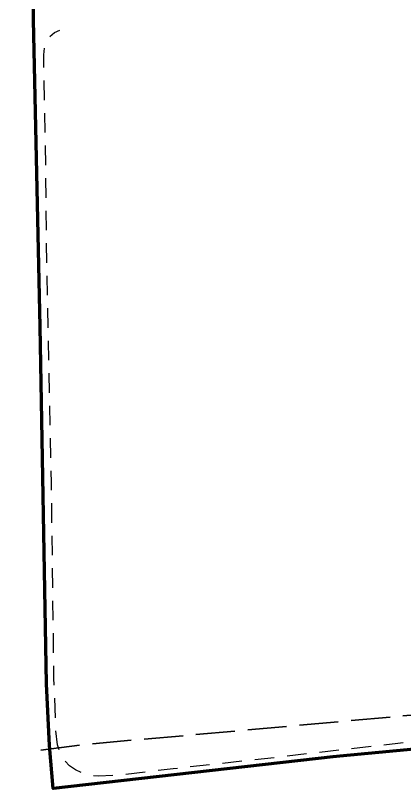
# Model space of a CAD drawing. Header units: metres. Extents: x -12 to 120691, y -61 to 6149382.
# Drawn here: x 118466.1 to 118585.9, y 6147895.3 to 6148133.1 of the extents above; entities that cross this region are included whole.
import ezdxf

# ---------------------------------------------------------------- set-up
doc = ezdxf.new("R2010")
doc.units = ezdxf.units.M
for name, pattern in [('Annan_avgränsning_körbana', [10, 6, -4]), ('Annan_gräns', [0]), ('Fastighetsgräns', [16, 12, -4])]:
    doc.linetypes.add(name, pattern=pattern)
for name, color, linetype, lineweight in [('FASTGR_LINE', 7, 'Fastighetsgräns', 35), ('KÖRBANK_LINE', 9, 'Annan_avgränsning_körbana', 25), ('RÄTTIGR_LINE', 9, 'Annan_gräns', 70)]:
    doc.layers.add(name, color=color, linetype=linetype, lineweight=lineweight)

msp = doc.modelspace()

# ---------------------------------------------------------------- linework, layer by layer
at = {"layer": 'FASTGR_LINE', "flags": 128}
msp.add_lwpolyline([(118473.895, 6147907.094), (118487.04, 6147908.81), (118671.482, 6147925.356), (118694.855, 6147946.055)], dxfattribs=at)
at = {"layer": 'KÖRBANK_LINE', "flags": 128}
msp.add_lwpolyline([(118674.673, 6147920.318), (118668.652, 6147918.524), (118661.126, 6147916.947), (118641.603, 6147914.66), (118615.082, 6147912.34), (118583.785, 6147909.14), (118546.859, 6147904.913), (118514.605, 6147901.359), (118498.504, 6147899.451), (118491.629, 6147899.072), (118487.724, 6147899.517), (118484.592, 6147901.037), (118482.731, 6147902.296), (118480.937, 6147904.189), (118479.695, 6147906.468), (118479.051, 6147908.725), (118478.512, 6147913.084), (118477.928, 6147929.24), (118477.571, 6147956.878), (118477.145, 6147989.203), (118476.407, 6148024.769), (118475.698, 6148056.839), (118475.299, 6148093.376), (118474.756, 6148120.944), (118475.211, 6148124.349), (118476.534, 6148126.457), (118478.101, 6148127.856), (118479.729, 6148128.559)], dxfattribs=at)
at = {"layer": 'RÄTTIGR_LINE', "flags": 128}
msp.add_lwpolyline([(119573.717, 6147953.61), (119560.381, 6147944.393), (119548.136, 6147939.129), (119542.874, 6147938.705), (119532.986, 6147941.48), (119525.114, 6147949.195), (119518.301, 6147959.487), (119505.333, 6147980.115), (119494.342, 6147992.232), (119488.567, 6147996.584), (119474.137, 6148003.074), (119467.19, 6148003.796), (119451.536, 6148002.798), (119342.311, 6147990.304), (119225.062, 6147977.596), (119093.468, 6147963.525), (118980.719, 6147950.568), (118925.164, 6147944.575), (118903.083, 6147942.688), (118885.053, 6147941.927), (118872.794, 6147943.924), (118850.283, 6147952.558), (118837.439, 6147960.434), (118813.938, 6147976.626), (118797.591, 6147986.936), (118783.419, 6147992.216), (118774.459, 6147993.557), (118765.545, 6147992.331), (118748.391, 6147985.321), (118740.095, 6147979.532), (118715.602, 6147952.213), (118699.806, 6147935.22), (118689, 6147926.135), (118676.621, 6147919.25), (118660.386, 6147914.718), (118644.322, 6147912.647), (118563.83, 6147905.092), (118477.712, 6147895.296), (118476.568, 6147908.55), (118475.629, 6147927.494), (118473.696, 6148037.419), (118471.662, 6148131.622), (118471.858, 6148196.952), (118472.905, 6148240.973), (118476.531, 6148280.646), (118481.168, 6148319.458), (118491.05, 6148372.05), (118501.435, 6148425.69), (118507.365, 6148458.279), (118509.278, 6148476.539), (118509.856, 6148490.44), (118507.513, 6148507.503), (118494.174, 6148565.307), (118486.891, 6148597.053), (118478.306, 6148637.026), (118475.028, 6148653.281), (118458.711, 6148710.926), (118442.494, 6148760.001), (118416.356, 6148845.167)], dxfattribs=at)

doc.saveas('drawing.dxf')
